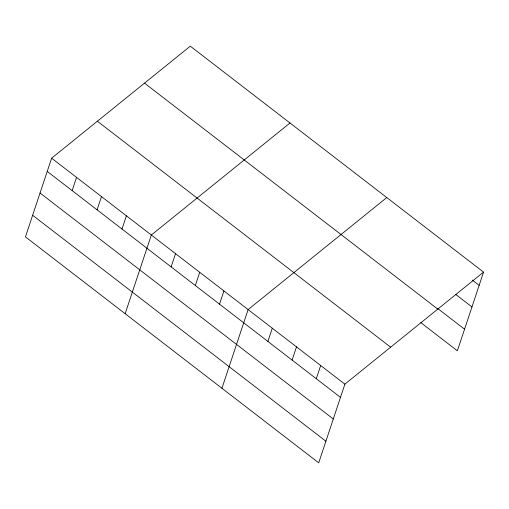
<?xml version="1.0" encoding="UTF-8"?>
<svg xmlns="http://www.w3.org/2000/svg" width="509" height="509" viewBox="0 0 509 509"><rect width="100%" height="100%" fill="white"/><g stroke="black" fill="none" stroke-linecap="round" stroke-linejoin="round"><path stroke-width="0.76" d="M51.625 158.191L25.45 236.876L318.71 462.834L344.886 384.149L483.55 272.124L190.29 46.166L51.625 158.191L344.886 384.149M72.157 190.621L76.554 177.399M97.079 209.823L101.482 196.608M122.007 229.031L126.404 215.81M125.157 313.703L151.332 235.018L289.996 122.993M171.132 266.881L175.529 253.66M195.322 285.517L199.719 272.302M219.519 304.159L223.915 290.944M221.937 388.265L248.112 309.587L386.776 197.556M267.906 341.444L272.302 328.222M292.102 360.086L296.499 346.864M316.293 378.728L320.689 365.507M483.55 272.124L457.375 350.809L420.771 322.604M472.327 280.084L479.154 285.339M455.835 294.52L471.964 306.946M437.886 308.651L464.564 329.202M144.531 83.139L437.791 309.09M97.384 121.225L390.645 347.183M47.229 171.412L340.489 397.37M40.039 193.013L333.3 418.971M32.64 215.275L325.9 441.227"/></g></svg>
